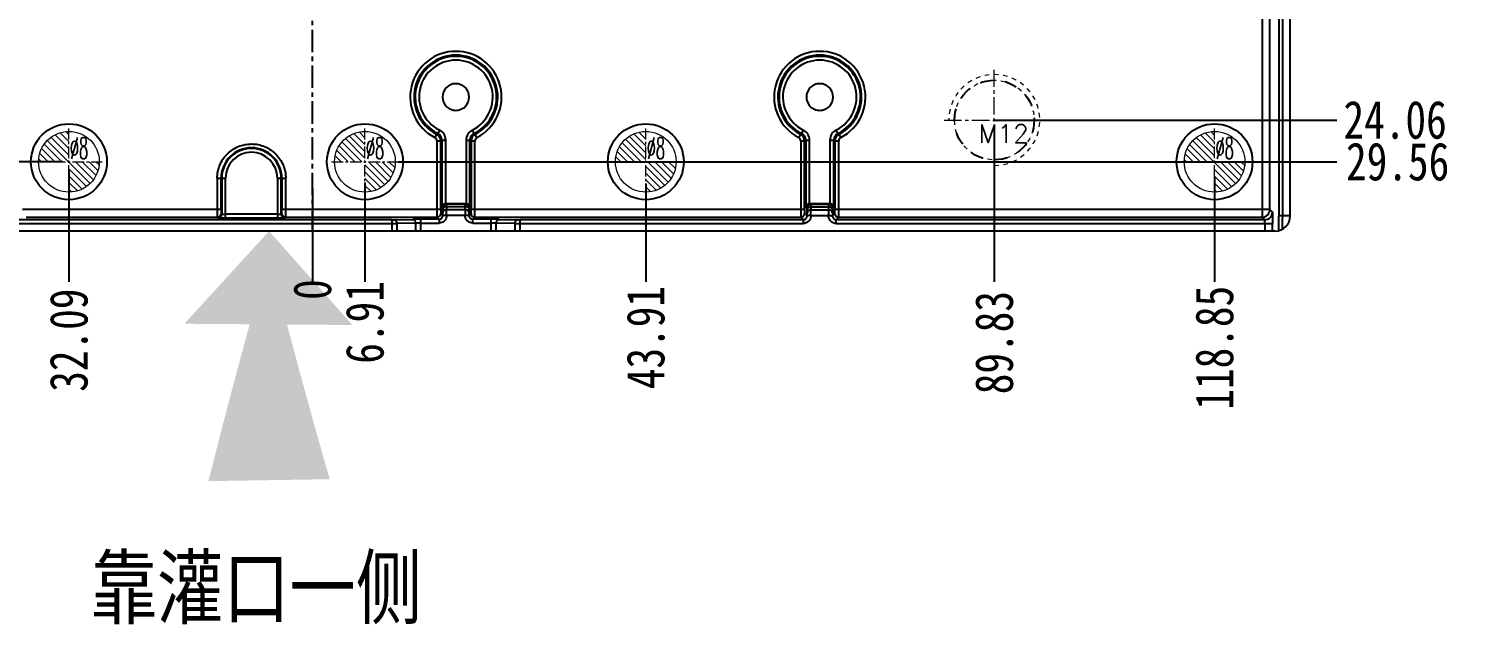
# Model space of a CAD drawing. Header units: millimetres. Extents: x 1803 to 4269, y -6912 to 1836.
# Drawn here: x 2787.4 to 2976.3, y -2731.8 to -2653.3 of the extents above; entities that cross this region are included whole.
import ezdxf
from ezdxf.enums import TextEntityAlignment as Align

# ---------------------------------------------------------------- set-up
doc = ezdxf.new("R2010")
doc.units = ezdxf.units.MM
doc.header["$LTSCALE"] = 16.335
doc.header["$PDMODE"] = 3
doc.header["$PDSIZE"] = 0.3125
doc.linetypes.add('CENTER', pattern=[0.6, 0.375, -0.075, 0.075, -0.075])
doc.linetypes.add('HIDDEN', pattern=[0.2, 0.1, -0.1])
doc.layers.get('0').update_dxf_attribs({"linetype": 'CONTINUOUS'})
doc.layers.get('Defpoints').update_dxf_attribs({"linetype": 'CONTINUOUS'})
doc.layers.add('CENTER', color=1, linetype='CENTER')
doc.layers.add('DEFAULT_2', color=8, linetype='HIDDEN')
doc.layers.add('epin', color=13, linetype='CONTINUOUS', lineweight=9)
doc.layers.add('screw', color=33, linetype='CONTINUOUS', lineweight=13)
doc.styles.get("Standard").update_dxf_attribs({"font": 'txt', "width": 0.8})
doc.styles.add('TXT', font='txt.shx', dxfattribs={"bigfont": 'gbcbig.shx'})
doc.styles.add('TXT05', font='txt.shx', dxfattribs={"width": 0.5, "bigfont": 'gbcbig.shx'})
doc.dimstyles.new('11', dxfattribs={"dimtxt": 8, "dimasz": 8, "dimexe": 0, "dimexo": 0, "dimgap": 0, "dimtad": 0, "dimdsep": 46, "dimtxsty": 'Standard', "dimcen": 0, "dimclrd": 4, "dimclre": 4, "dimclrt": 6, "dimazin": 0, "dimtp": 0.01, "dimtm": 0.01, "dimtfac": 1, "dimtofl": 0, "dimtmove": 0, "dimatfit": 3, "dimfxl": 0, "dimtolj": 1, "dimarcsym": 0})

# ---------------------------------------------------------------- blocks, each defined once
blk = doc.blocks.new('screw_m12_g')
at = {"layer": 'screw', "color": 1, "linetype": 'CENTER', "ltscale": 0.373186}
for p, q in [((0, -6.6), (0, 6.6)), ((-6.6, 0), (6.6, 0))]:
    blk.add_line(p, q, dxfattribs=at)
at = {"layer": 'screw', "color": 33, "linetype": 'HIDDEN', "ltscale": 0.373186}
blk.add_circle((0, 0), 5.25, dxfattribs=at)
at = {"layer": 'screw', "color": 92, "linetype": 'HIDDEN', "ltscale": 0.373186}
blk.add_arc((0, 0), 6, 270, 180, dxfattribs=at)
at = {"layer": 'screw', "color": 6, "style": 'TXT'}
blk.add_text('M12', height=2.4, dxfattribs=at).set_placement((-2.04, -3))
blk = doc.blocks.new('epin_ejp_8')
at = {"layer": 'epin'}
h = blk.add_hatch(dxfattribs=at)
h.set_pattern_fill('_ANSI31', color=123, scale=0.2, angle=90, style=0)
h.set_pattern_definition([(135, (-2636.1445, 786.8366), (-0.4490128, -0.4490128), [])])
h.paths.add_polyline_path([(0, 4, 0.414214), (-4, 0), (0, 0)])
h.paths.add_polyline_path([(4, 0), (0, 0), (0, -4, 0.414214)])
at = {"layer": 'epin', "color": 1, "linetype": 'CENTER', "ltscale": 0.248791}
for p, q in [((0, -4.4), (0, 4.4)), ((-4.4, 0), (4.4, 0))]:
    blk.add_line(p, q, dxfattribs=at)
at = {"layer": 'epin'}
blk.add_circle((0, 0), 4, dxfattribs=at)
at = {"layer": 'epin', "color": 6, "style": 'TXT05', "width": 0.5}
blk.add_text('%%c8', height=2.8, dxfattribs=at).set_placement((1.33, 1.8), align=Align.MIDDLE)
blk = doc.blocks.new('*D314')
at = {"color": 4, "lineweight": -2}
blk.add_line((2914.67, -2665.35), (2959.81, -2665.35), dxfattribs=at)
at = {"layer": 'Defpoints', "color": 0}
for p in [(2824.84, -2641.29), (2914.67, -2665.35), (2959.81, -2665.35)]:
    blk.add_point(p, dxfattribs=at)
at = {"color": 6, "insert": (2967.48, -2665.35), "char_height": 5, "attachment_point": 5}
blk.add_mtext('\\A1;24.06', dxfattribs=at)
blk = doc.blocks.new('*D315')
at = {"color": 4, "lineweight": -2}
blk.add_line((2836.15, -2670.85), (2959.81, -2670.85), dxfattribs=at)
at = {"layer": 'Defpoints', "color": 0}
for p in [(2824.84, -2641.29), (2836.15, -2670.85), (2959.81, -2670.85)]:
    blk.add_point(p, dxfattribs=at)
at = {"color": 6, "insert": (2967.81, -2670.85), "char_height": 5, "attachment_point": 5}
blk.add_mtext('\\A1;29.56', dxfattribs=at)
blk = doc.blocks.new('*D321')
at = {"color": 4, "lineweight": -2}
blk.add_line((2824.84, -2674.33), (2824.84, -2686.7), dxfattribs=at)
at = {"layer": 'Defpoints', "color": 0}
for p in [(2824.84, -2641.29), (2824.84, -2674.33), (2824.84, -2686.7)]:
    blk.add_point(p, dxfattribs=at)
at = {"color": 6, "insert": (2824.84, -2687.7), "char_height": 5, "attachment_point": 5, "rotation": 90}
blk.add_mtext('\\A1;0', dxfattribs=at)
blk = doc.blocks.new('*D322')
at = {"color": 4, "lineweight": -2}
blk.add_line((2831.75, -2673.59), (2831.75, -2686.7), dxfattribs=at)
at = {"layer": 'Defpoints', "color": 0}
for p in [(2824.84, -2641.29), (2831.75, -2673.59), (2831.75, -2686.7)]:
    blk.add_point(p, dxfattribs=at)
at = {"color": 6, "insert": (2831.75, -2692.03), "char_height": 5, "attachment_point": 5, "rotation": 90}
blk.add_mtext('\\A1;6.91', dxfattribs=at)
blk = doc.blocks.new('*D323')
at = {"color": 4, "lineweight": -2}
blk.add_line((2868.75, -2673.71), (2868.75, -2686.7), dxfattribs=at)
at = {"layer": 'Defpoints', "color": 0}
for p in [(2824.84, -2641.29), (2868.75, -2673.71), (2868.75, -2686.7)]:
    blk.add_point(p, dxfattribs=at)
at = {"color": 6, "insert": (2868.75, -2694.03), "char_height": 5, "attachment_point": 5, "rotation": 90}
blk.add_mtext('\\A1;43.91', dxfattribs=at)
blk = doc.blocks.new('*D324')
at = {"color": 4, "lineweight": -2}
blk.add_line((2914.67, -2666.7), (2914.67, -2686.7), dxfattribs=at)
at = {"layer": 'Defpoints', "color": 0}
for p in [(2824.84, -2641.29), (2914.67, -2666.7), (2914.67, -2686.7)]:
    blk.add_point(p, dxfattribs=at)
at = {"color": 6, "insert": (2914.67, -2694.7), "char_height": 5, "attachment_point": 5, "rotation": 90}
blk.add_mtext('\\A1;89.83', dxfattribs=at)
blk = doc.blocks.new('*D325')
at = {"color": 4, "lineweight": -2}
blk.add_line((2943.69, -2672.83), (2943.69, -2686.7), dxfattribs=at)
at = {"layer": 'Defpoints', "color": 0}
for p in [(2824.84, -2641.29), (2943.69, -2672.83), (2943.69, -2686.7)]:
    blk.add_point(p, dxfattribs=at)
at = {"color": 6, "insert": (2943.69, -2695.37), "char_height": 5, "attachment_point": 5, "rotation": 90}
blk.add_mtext('\\A1;118.85', dxfattribs=at)
blk = doc.blocks.new('*D326')
at = {"color": 4, "lineweight": -2}
blk.add_line((2792.75, -2672.07), (2792.75, -2686.7), dxfattribs=at)
at = {"layer": 'Defpoints', "color": 0}
for p in [(2824.84, -2641.29), (2792.75, -2672.07), (2792.75, -2686.7)]:
    blk.add_point(p, dxfattribs=at)
at = {"color": 6, "insert": (2792.75, -2694.37), "char_height": 5, "attachment_point": 5, "rotation": 90}
blk.add_mtext('\\A1;32.09', dxfattribs=at)
blk = doc.blocks.new('*D327')
at = {"color": 4, "lineweight": -2}
blk.add_line((2729.67, -2665.35), (2729.67, -2686.7), dxfattribs=at)
at = {"layer": 'Defpoints', "color": 0}
for p in [(2824.84, -2641.29), (2729.67, -2665.35), (2729.67, -2686.7)]:
    blk.add_point(p, dxfattribs=at)
at = {"color": 6, "insert": (2729.67, -2694.03), "char_height": 5, "attachment_point": 5, "rotation": 90}
blk.add_mtext('\\A1;95.17', dxfattribs=at)
blk = doc.blocks.new('*D328')
at = {"color": 4, "lineweight": -2}
blk.add_line((2706.17, -2671.37), (2706.17, -2686.7), dxfattribs=at)
at = {"layer": 'Defpoints', "color": 0}
for p in [(2824.84, -2641.29), (2706.17, -2671.37), (2706.17, -2686.7)]:
    blk.add_point(p, dxfattribs=at)
at = {"color": 6, "insert": (2706.17, -2695.37), "char_height": 5, "attachment_point": 5, "rotation": 90}
blk.add_mtext('\\A1;118.67', dxfattribs=at)
blk = doc.blocks.new('*D330')
at = {"color": 4, "lineweight": -2}
blk.add_line((2729.67, -2665.35), (2689.9, -2665.35), dxfattribs=at)
at = {"layer": 'Defpoints', "color": 0}
for p in [(2824.84, -2641.29), (2689.9, -2665.35), (2729.67, -2665.35)]:
    blk.add_point(p, dxfattribs=at)
at = {"color": 6, "insert": (2682.24, -2665.35), "char_height": 5, "attachment_point": 5}
blk.add_mtext('\\A1;24.06', dxfattribs=at)
blk = doc.blocks.new('*D331')
at = {"color": 4, "lineweight": -2}
blk.add_line((2791.95, -2670.85), (2689.9, -2670.85), dxfattribs=at)
at = {"layer": 'Defpoints', "color": 0}
for p in [(2824.84, -2641.29), (2689.9, -2670.85), (2791.95, -2670.85)]:
    blk.add_point(p, dxfattribs=at)
at = {"color": 6, "insert": (2681.9, -2670.85), "char_height": 5, "attachment_point": 5}
blk.add_mtext('\\A1;29.56', dxfattribs=at)

msp = doc.modelspace()

# ---------------------------------------------------------------- linework, layer by layer
at = {"color": 7, "linetype": 'Continuous'}
for p, q in [((2953.664, -2678.003), (2953.664, -2604.59)), ((2952.161, -2605.097), (2952.161, -2678.003)), ((2952.664, -2678.003), (2952.664, -2605.097)), ((2949.981, -2607.278), (2949.981, -2678.165)), ((2950.986, -2677.16), (2950.986, -2608.283)), ((2841.561, -2666.664), (2841.336, -2667.113)), ((2846.133, -2667.113), (2845.909, -2666.664)), ((2889.5, -2666.664), (2889.275, -2667.113)), ((2894.072, -2667.113), (2893.847, -2666.664)), ((2841.192, -2667.217), (2840.96, -2667.663)), ((2841.231, -2668.109), (2841.231, -2677.16)), ((2841.231, -2668.109), (2841.733, -2668.109)), ((2841.892, -2668.012), (2841.733, -2668.109)), ((2841.733, -2677.16), (2841.733, -2668.109)), ((2841.892, -2668.012), (2841.892, -2676.833)), ((2841.892, -2668.012), (2842.394, -2668.012)), ((2842.394, -2676.339), (2842.394, -2668.012)), ((2845.076, -2668.012), (2845.076, -2676.339)), ((2845.076, -2668.012), (2845.578, -2668.012)), ((2845.578, -2676.833), (2845.578, -2668.012)), ((2845.736, -2668.109), (2845.578, -2668.012)), ((2845.736, -2668.109), (2845.736, -2677.16)), ((2845.736, -2668.109), (2846.239, -2668.109)), ((2846.239, -2677.16), (2846.239, -2668.109)), ((2846.51, -2667.663), (2846.278, -2667.217)), ((2889.13, -2667.217), (2888.899, -2667.663)), ((2889.17, -2668.109), (2889.17, -2677.16)), ((2889.17, -2668.109), (2889.672, -2668.109)), ((2889.83, -2668.012), (2889.672, -2668.109)), ((2889.672, -2677.16), (2889.672, -2668.109)), ((2889.83, -2668.012), (2889.83, -2676.833)), ((2889.83, -2668.012), (2890.333, -2668.012)), ((2890.333, -2676.339), (2890.333, -2668.012)), ((2893.014, -2668.012), (2893.014, -2676.339)), ((2893.014, -2668.012), (2893.517, -2668.012)), ((2893.517, -2676.833), (2893.517, -2668.012)), ((2893.675, -2668.109), (2893.517, -2668.012)), ((2893.675, -2668.109), (2893.675, -2677.16)), ((2893.675, -2668.109), (2894.177, -2668.109)), ((2894.177, -2677.16), (2894.177, -2668.109)), ((2894.448, -2667.663), (2894.217, -2667.217)), ((2812.287, -2673.022), (2812.287, -2677.16)), ((2812.287, -2673.022), (2813.38, -2673.022)), ((2812.789, -2677.16), (2812.789, -2673.022)), ((2812.877, -2673.022), (2812.877, -2677.742)), ((2813.38, -2678.262), (2813.38, -2673.022)), ((2820.222, -2673.022), (2820.222, -2678.262)), ((2820.222, -2673.022), (2821.315, -2673.022)), ((2820.724, -2677.742), (2820.724, -2673.022)), ((2820.812, -2673.022), (2820.812, -2677.16)), ((2821.315, -2677.16), (2821.315, -2673.005)), ((2842.394, -2676.339), (2845.076, -2676.339)), ((2842.403, -2676.339), (2842.501, -2676.437)), ((2844.969, -2676.437), (2842.501, -2676.437)), ((2844.969, -2676.437), (2845.067, -2676.339)), ((2890.333, -2676.339), (2893.014, -2676.339)), ((2890.341, -2676.339), (2890.492, -2676.489)), ((2892.855, -2676.489), (2890.492, -2676.489)), ((2892.855, -2676.489), (2893.005, -2676.339)), ((2812.789, -2677.16), (2786.642, -2677.16)), ((2787.136, -2678.165), (2812.296, -2678.165)), ((2812.296, -2678.165), (2812.375, -2678.244)), ((2812.798, -2677.663), (2812.877, -2677.742)), ((2820.222, -2677.759), (2813.38, -2677.759)), ((2813.38, -2678.262), (2820.222, -2678.262)), ((2820.724, -2677.742), (2820.804, -2677.663)), ((2841.733, -2677.16), (2820.812, -2677.16)), ((2821.227, -2678.244), (2821.306, -2678.165)), ((2821.306, -2678.165), (2841.24, -2678.165)), ((2841.512, -2678.437), (2841.24, -2678.165)), ((2841.742, -2677.663), (2842.015, -2677.935)), ((2841.998, -2676.939), (2841.892, -2676.833)), ((2842.012, -2677.525), (2842.004, -2677.089)), ((2842.507, -2676.737), (2842.514, -2677.173)), ((2842.507, -2676.737), (2844.963, -2676.737)), ((2844.955, -2677.173), (2842.514, -2677.173)), ((2842.528, -2677.878), (2844.941, -2677.878)), ((2844.955, -2677.173), (2844.963, -2676.737)), ((2845.455, -2677.935), (2845.728, -2677.663)), ((2845.465, -2677.089), (2845.458, -2677.525)), ((2845.578, -2676.833), (2845.471, -2676.939)), ((2889.672, -2677.16), (2845.736, -2677.16)), ((2846.23, -2678.165), (2845.958, -2678.437)), ((2846.23, -2678.165), (2889.178, -2678.165)), ((2889.503, -2678.49), (2889.178, -2678.165)), ((2889.681, -2677.663), (2890.006, -2677.988)), ((2889.989, -2676.992), (2889.83, -2676.833)), ((2890.003, -2677.578), (2889.996, -2677.142)), ((2890.498, -2676.79), (2890.505, -2677.226)), ((2890.498, -2676.79), (2892.849, -2676.79)), ((2892.841, -2677.226), (2890.505, -2677.226)), ((2890.519, -2677.93), (2892.827, -2677.93)), ((2892.841, -2677.226), (2892.849, -2676.79)), ((2893.341, -2677.988), (2893.666, -2677.663)), ((2893.351, -2677.142), (2893.344, -2677.578)), ((2893.517, -2676.833), (2893.357, -2676.992)), ((2950.986, -2677.16), (2893.675, -2677.16)), ((2894.169, -2678.165), (2893.844, -2678.49)), ((2894.169, -2678.165), (2949.981, -2678.165)), ((2950.306, -2678.49), (2949.981, -2678.165)), ((2950.986, -2677.16), (2951.311, -2677.485)), ((2953.664, -2678.003), (2952.161, -2678.003)), ((2951.664, -2679.992), (2698.018, -2679.992)), ((2698.345, -2678.992), (2835.279, -2678.992)), ((2835.279, -2678.49), (2770.985, -2678.49)), ((2835.279, -2678.49), (2835.279, -2679.992)), ((2835.634, -2678.487), (2838.06, -2678.445)), ((2838.415, -2678.947), (2835.989, -2678.99)), ((2835.989, -2679.992), (2835.989, -2678.99)), ((2838.415, -2678.947), (2838.415, -2679.992)), ((2839.126, -2679.992), (2839.126, -2678.437)), ((2841.512, -2678.437), (2839.126, -2678.437)), ((2839.126, -2678.94), (2841.512, -2678.94)), ((2841.512, -2678.437), (2841.512, -2678.94)), ((2845.958, -2678.94), (2845.958, -2678.437)), ((2848.344, -2678.437), (2845.958, -2678.437)), ((2845.958, -2678.94), (2848.344, -2678.94)), ((2848.344, -2678.437), (2848.344, -2679.992)), ((2849.054, -2679.992), (2849.054, -2678.947)), ((2851.48, -2678.99), (2849.054, -2678.947)), ((2849.41, -2678.445), (2851.836, -2678.487)), ((2851.48, -2678.99), (2851.48, -2679.992)), ((2852.191, -2679.992), (2852.191, -2678.49)), ((2889.503, -2678.49), (2852.191, -2678.49)), ((2852.191, -2678.992), (2889.503, -2678.992)), ((2889.503, -2678.49), (2889.503, -2678.992)), ((2893.844, -2678.992), (2893.844, -2678.49)), ((2950.306, -2678.49), (2893.844, -2678.49)), ((2893.844, -2678.992), (2951.336, -2678.992)), ((2950.332, -2678.992), (2950.332, -2679.992)), ((2951.336, -2679.992), (2951.336, -2678.992))]:
    msp.add_line(p, q, dxfattribs=at)
at = {"color": 1}
msp.add_lwpolyline([(2819.12, -2679.992, 0, 22.136, 0), (2819.029, -2692.29, 4.919, 15.987, 0.0056339), (2819.12, -2712.826, 15.987, 15.987, 0.0036869)], format="xyseb", dxfattribs=at)
at = {"color": 7, "linetype": 'Continuous'}
for centre in [(2792.752, -2670.853), (2831.752, -2670.853), (2868.752, -2670.853), (2943.692, -2670.853)]:
    msp.add_circle(centre, 5, dxfattribs=at)
for centre, radius, start, end in [((2843.735, -2662.319), 6.021, 297.43968, 242.56032), ((2843.735, -2662.319), 5.519, 297.43968, 242.56032), ((2843.735, -2662.319), 5.361, 296.57798, 243.42202), ((2843.735, -2662.319), 4.858, 296.57832, 243.42166), ((2891.673, -2662.319), 6.021, 297.43968, 242.56032), ((2891.673, -2662.319), 5.519, 297.43968, 242.56032), ((2891.673, -2662.319), 5.361, 296.57798, 243.42202), ((2891.673, -2662.319), 4.858, 296.57832, 243.42166), ((2840.887, -2668.012), 1.507, 359.99101, 63.43171), ((2846.583, -2668.012), 1.507, 116.56832, 180.009), ((2888.826, -2668.012), 1.507, 359.99101, 63.43171), ((2894.521, -2668.012), 1.507, 116.56832, 180.009), ((2820.463, -2638.113), 35.731, 305.45978, 305.74548), ((2840.729, -2668.109), 1.005, 0.00179, 62.57372), ((2846.741, -2668.109), 1.005, 117.43573, 179.99983), ((2866.969, -2638.204), 35.635, 234.21861, 234.5049), ((2868.409, -2638.122), 35.719, 305.4572, 305.74297), ((2888.667, -2668.109), 1.005, 0.00213, 62.57388), ((2894.679, -2668.109), 1.005, 117.43556, 179.99946), ((2914.913, -2638.198), 35.643, 234.21694, 234.50318), ((2816.801, -2673.022), 4.011, 0, 180), ((2816.801, -2673.022), 3.923, 0, 180), ((2816.801, -2673.022), 3.421, 0, 180), ((2842.501, -2676.939), 0.503, 90.02106, 179.97893), ((2844.969, -2676.939), 0.503, 0.02107, 89.97894), ((2890.492, -2676.992), 0.503, 90.02106, 179.97893), ((2892.855, -2676.992), 0.503, 0.02107, 89.97894), ((2812.295, -2677.662), 0.503, 270.02106, 359.97893), ((2812.375, -2677.742), 0.503, 270.02104, 359.97893), ((2813.373, -2624.903), 53.359, 269.59891, 270.00756), ((2820.229, -2624.895), 53.366, 269.99245, 270.40079), ((2821.227, -2677.742), 0.503, 180.02107, 269.97896), ((2821.306, -2677.662), 0.503, 180.02107, 269.97894), ((2841.239, -2677.662), 0.503, 270.02106, 359.97893), ((2763.059, -2677.809), 79.458, 359.9506, 0.45855), ((2938.818, -2677.861), 93.865, 179.58043, 180.01042), ((2846.23, -2677.662), 0.503, 180.02107, 269.97894), ((2889.178, -2677.662), 0.503, 270.02106, 359.97893), ((2811.05, -2677.862), 79.458, 359.9506, 0.45855), ((2986.704, -2677.913), 93.865, 179.58043, 180.01042), ((2894.169, -2677.662), 0.503, 180.02107, 269.97894), ((2949.98, -2677.16), 1.005, 270.02106, 359.97894), ((2950.305, -2677.485), 1.005, 270.02106, 359.97895), ((2951.664, -2677.992), 2, 270, 0), ((2834.939, -2678.081), 117.223, 359.35971, 0.03781), ((2769.423, -2678.028), 183.241, 359.46799, 0.00767), ((2835.349, -2600.246), 78.746, 269.94859, 270.46566), ((2852.173, -2585.583), 93.409, 269.57492, 270.01082), ((2896.955, -2678.799), 55.203, 358.82213, 359.38577)]:
    msp.add_arc(centre, radius, start, end, dxfattribs=at)
for points, knots in [([(2843.735, -2660.56), (2843.506, -2660.567), (2843.046, -2660.654), (2842.269, -2661.162), (2841.782, -2662.319), (2842.269, -2663.476), (2843.046, -2663.984), (2843.506, -2664.07), (2843.735, -2664.078)], [0, 0, 0, 0, 0.1261733, 0.2522123, 0.5, 0.7477877, 0.8738267, 1, 1, 1, 1]), ([(2843.735, -2664.078), (2843.963, -2664.07), (2844.424, -2663.984), (2845.2, -2663.476), (2845.688, -2662.319), (2845.2, -2661.162), (2844.424, -2660.654), (2843.963, -2660.567), (2843.735, -2660.56)], [0, 0, 0, 0, 0.1261733, 0.2522123, 0.5, 0.7477877, 0.8738267, 1, 1, 1, 1]), ([(2891.673, -2660.56), (2891.445, -2660.567), (2890.984, -2660.654), (2890.208, -2661.162), (2889.72, -2662.319), (2890.208, -2663.476), (2890.984, -2663.984), (2891.445, -2664.07), (2891.673, -2664.078)], [0, 0, 0, 0, 0.1261733, 0.2522123, 0.5, 0.7477877, 0.8738267, 1, 1, 1, 1]), ([(2891.673, -2664.078), (2891.902, -2664.07), (2892.363, -2663.984), (2893.139, -2663.476), (2893.626, -2662.319), (2893.139, -2661.162), (2892.363, -2660.654), (2891.902, -2660.567), (2891.673, -2660.56)], [0, 0, 0, 0, 0.1261733, 0.2522123, 0.5, 0.7477877, 0.8738267, 1, 1, 1, 1]), ([(2812.287, -2673.022), (2812.287, -2672.436), (2812.521, -2671.25), (2813.523, -2669.751), (2815.023, -2668.746), (2816.792, -2668.391), (2818.563, -2668.739), (2820.066, -2669.739), (2821.072, -2671.234), (2821.315, -2672.418), (2821.315, -2673.005)], [0, 0, 0, 0, 0.1250276, 0.2500113, 0.3750099, 0.5000021, 0.6249938, 0.7499966, 0.8749692, 1, 1, 1, 1]), ([(2841.231, -2668.109), (2841.231, -2668.019), (2841.177, -2667.836), (2841.04, -2667.704), (2840.96, -2667.663)], [0, 0, 0, 0, 0.500009, 1, 1, 1, 1]), ([(2841.892, -2668.012), (2841.892, -2667.829), (2841.781, -2667.459), (2841.5, -2667.195), (2841.336, -2667.113)], [0, 0, 0, 0, 0.4999998, 1, 1, 1, 1]), ([(2846.133, -2667.113), (2845.97, -2667.195), (2845.689, -2667.459), (2845.578, -2667.829), (2845.578, -2668.012)], [0, 0, 0, 0, 0.5000003, 1, 1, 1, 1]), ([(2846.51, -2667.663), (2846.43, -2667.704), (2846.292, -2667.836), (2846.239, -2668.019), (2846.239, -2668.109)], [0, 0, 0, 0, 0.499991, 1, 1, 1, 1]), ([(2889.17, -2668.109), (2889.17, -2668.019), (2889.116, -2667.836), (2888.979, -2667.704), (2888.899, -2667.663)], [0, 0, 0, 0, 0.500009, 1, 1, 1, 1]), ([(2889.83, -2668.012), (2889.83, -2667.829), (2889.72, -2667.459), (2889.438, -2667.195), (2889.275, -2667.113)], [0, 0, 0, 0, 0.4999998, 1, 1, 1, 1]), ([(2894.072, -2667.113), (2893.908, -2667.195), (2893.627, -2667.459), (2893.517, -2667.829), (2893.517, -2668.012)], [0, 0, 0, 0, 0.5000003, 1, 1, 1, 1]), ([(2894.448, -2667.663), (2894.368, -2667.704), (2894.231, -2667.836), (2894.177, -2668.019), (2894.177, -2668.109)], [0, 0, 0, 0, 0.499991, 1, 1, 1, 1]), ([(2841.892, -2676.833), (2841.894, -2676.719), (2841.991, -2676.462), (2842.254, -2676.339), (2842.394, -2676.339)], [0, 0, 0, 0, 0.4472931, 1, 1, 1, 1]), ([(2842.501, -2676.437), (2842.504, -2676.443), (2842.5, -2676.472), (2842.506, -2676.529), (2842.505, -2676.623), (2842.507, -2676.696), (2842.507, -2676.737)], [0, 0, 0, 0, 0.0743368, 0.2713041, 0.5839711, 1, 1, 1, 1]), ([(2844.963, -2676.737), (2844.963, -2676.696), (2844.965, -2676.623), (2844.964, -2676.529), (2844.969, -2676.472), (2844.966, -2676.443), (2844.969, -2676.437)], [0, 0, 0, 0, 0.4160289, 0.7286959, 0.9256632, 1, 1, 1, 1]), ([(2845.076, -2676.339), (2845.215, -2676.339), (2845.479, -2676.462), (2845.576, -2676.719), (2845.578, -2676.833)], [0, 0, 0, 0, 0.5527526, 1, 1, 1, 1]), ([(2889.83, -2676.833), (2889.832, -2676.719), (2889.93, -2676.462), (2890.193, -2676.339), (2890.333, -2676.339)], [0, 0, 0, 0, 0.4472931, 1, 1, 1, 1]), ([(2890.492, -2676.489), (2890.495, -2676.496), (2890.491, -2676.525), (2890.497, -2676.582), (2890.496, -2676.675), (2890.498, -2676.748), (2890.498, -2676.79)], [0, 0, 0, 0, 0.0743368, 0.2713041, 0.5839711, 1, 1, 1, 1]), ([(2892.849, -2676.79), (2892.849, -2676.748), (2892.851, -2676.675), (2892.849, -2676.582), (2892.855, -2676.525), (2892.851, -2676.496), (2892.855, -2676.489)], [0, 0, 0, 0, 0.4160289, 0.7286959, 0.9256632, 1, 1, 1, 1]), ([(2893.014, -2676.339), (2893.154, -2676.339), (2893.417, -2676.462), (2893.515, -2676.719), (2893.517, -2676.833)], [0, 0, 0, 0, 0.5527526, 1, 1, 1, 1]), ([(2812.287, -2677.16), (2812.287, -2677.287), (2812.288, -2677.522), (2812.288, -2677.798), (2812.291, -2677.979), (2812.29, -2678.072), (2812.296, -2678.129), (2812.292, -2678.158), (2812.296, -2678.165)], [0, 0, 0, 0, 0.3786714, 0.7009517, 0.8253335, 0.9188573, 0.9777322, 1, 1, 1, 1]), ([(2812.375, -2678.244), (2812.378, -2678.248), (2812.397, -2678.246), (2812.428, -2678.251), (2812.484, -2678.252), (2812.591, -2678.256), (2812.766, -2678.258), (2812.916, -2678.26), (2812.999, -2678.26)], [0, 0, 0, 0, 0.0215405, 0.076338, 0.1635292, 0.2814189, 0.5980112, 1, 1, 1, 1]), ([(2812.789, -2677.16), (2812.789, -2677.223), (2812.79, -2677.338), (2812.791, -2677.475), (2812.794, -2677.565), (2812.793, -2677.614), (2812.798, -2677.643), (2812.795, -2677.66), (2812.798, -2677.663)], [0, 0, 0, 0, 0.3732998, 0.6905518, 0.8158875, 0.9124876, 0.9754584, 1, 1, 1, 1]), ([(2812.877, -2677.742), (2812.881, -2677.748), (2812.914, -2677.743), (2812.935, -2677.749), (2812.953, -2677.75)], [0, 0, 0, 0, 0.2822485, 1, 1, 1, 1]), ([(2812.953, -2677.75), (2812.98, -2677.752), (2813.122, -2677.758), (2813.264, -2677.759), (2813.38, -2677.759)], [0, 0, 0, 0, 0.1894564, 1, 1, 1, 1]), ([(2820.222, -2677.759), (2820.264, -2677.759), (2820.407, -2677.758), (2820.549, -2677.756), (2820.649, -2677.75)], [0, 0, 0, 0, 0.2969899, 1, 1, 1, 1]), ([(2820.602, -2678.26), (2820.66, -2678.26), (2820.841, -2678.258), (2821.022, -2678.256), (2821.145, -2678.251)], [0, 0, 0, 0, 0.317527, 1, 1, 1, 1]), ([(2820.649, -2677.75), (2820.667, -2677.749), (2820.688, -2677.743), (2820.721, -2677.748), (2820.724, -2677.742)], [0, 0, 0, 0, 0.7177533, 1, 1, 1, 1]), ([(2820.804, -2677.663), (2820.807, -2677.66), (2820.804, -2677.643), (2820.808, -2677.614), (2820.808, -2677.565), (2820.811, -2677.475), (2820.812, -2677.338), (2820.812, -2677.223), (2820.812, -2677.16)], [0, 0, 0, 0, 0.0245416, 0.0875124, 0.1841125, 0.3094482, 0.6267002, 1, 1, 1, 1]), ([(2821.145, -2678.251), (2821.165, -2678.25), (2821.19, -2678.245), (2821.221, -2678.25), (2821.227, -2678.244)], [0, 0, 0, 0, 0.7241601, 1, 1, 1, 1]), ([(2821.306, -2678.165), (2821.309, -2678.158), (2821.305, -2678.129), (2821.311, -2678.072), (2821.31, -2677.979), (2821.313, -2677.798), (2821.314, -2677.522), (2821.315, -2677.287), (2821.315, -2677.16)], [0, 0, 0, 0, 0.0222678, 0.0811427, 0.1746665, 0.2990483, 0.6213286, 1, 1, 1, 1]), ([(2841.231, -2677.16), (2841.231, -2677.287), (2841.232, -2677.522), (2841.232, -2677.798), (2841.235, -2677.979), (2841.234, -2678.072), (2841.24, -2678.129), (2841.236, -2678.158), (2841.24, -2678.165)], [0, 0, 0, 0, 0.3786714, 0.7009517, 0.8253335, 0.9188573, 0.9777322, 1, 1, 1, 1]), ([(2842.528, -2677.878), (2842.536, -2678.013), (2842.479, -2678.288), (2842.264, -2678.643), (2841.921, -2678.884), (2841.648, -2678.94), (2841.512, -2678.94)], [0, 0, 0, 0, 0.2501772, 0.5004096, 0.750111, 1, 1, 1, 1]), ([(2841.512, -2678.437), (2841.639, -2678.437), (2841.897, -2678.32), (2842.014, -2678.062), (2842.014, -2677.935)], [0, 0, 0, 0, 0.499995, 1, 1, 1, 1]), ([(2841.733, -2677.16), (2841.733, -2677.223), (2841.734, -2677.338), (2841.735, -2677.475), (2841.738, -2677.565), (2841.737, -2677.614), (2841.742, -2677.643), (2841.739, -2677.66), (2841.742, -2677.663)], [0, 0, 0, 0, 0.3732998, 0.6905518, 0.8158875, 0.9124876, 0.9754584, 1, 1, 1, 1]), ([(2842.004, -2677.089), (2842.004, -2677.053), (2842.006, -2677.005), (2841.999, -2676.958), (2842.001, -2676.942), (2841.998, -2676.939)], [0, 0, 0, 0, 0.7252082, 0.9235068, 1, 1, 1, 1]), ([(2842.004, -2677.089), (2842.006, -2676.993), (2842.116, -2676.841), (2842.32, -2676.758), (2842.445, -2676.738), (2842.507, -2676.737)], [0, 0, 0, 0, 0.4366771, 0.7169456, 1, 1, 1, 1]), ([(2842.514, -2677.173), (2842.452, -2677.174), (2842.328, -2677.194), (2842.124, -2677.277), (2842.014, -2677.429), (2842.012, -2677.525)], [0, 0, 0, 0, 0.2825621, 0.562687, 1, 1, 1, 1]), ([(2842.014, -2677.934), (2842.014, -2677.897), (2842.014, -2677.761), (2842.014, -2677.625), (2842.012, -2677.525)], [0, 0, 0, 0, 0.2722656, 1, 1, 1, 1]), ([(2842.014, -2677.935), (2842.017, -2677.921), (2842.089, -2677.922), (2842.175, -2677.906), (2842.338, -2677.897), (2842.454, -2677.885), (2842.517, -2677.878)], [0, 0, 0, 0, 0.0842891, 0.3005614, 0.6225539, 1, 1, 1, 1]), ([(2845.958, -2678.94), (2845.822, -2678.94), (2845.548, -2678.884), (2845.205, -2678.643), (2844.991, -2678.288), (2844.934, -2678.013), (2844.941, -2677.878)], [0, 0, 0, 0, 0.249889, 0.4995904, 0.7498228, 1, 1, 1, 1]), ([(2844.953, -2677.878), (2845.016, -2677.885), (2845.131, -2677.897), (2845.294, -2677.906), (2845.381, -2677.922), (2845.453, -2677.92), (2845.455, -2677.935)], [0, 0, 0, 0, 0.3771543, 0.6989219, 0.9154081, 1, 1, 1, 1]), ([(2845.458, -2677.525), (2845.456, -2677.429), (2845.346, -2677.277), (2845.142, -2677.194), (2845.018, -2677.174), (2844.955, -2677.173)], [0, 0, 0, 0, 0.437313, 0.7174379, 1, 1, 1, 1]), ([(2844.963, -2676.737), (2845.025, -2676.738), (2845.15, -2676.758), (2845.354, -2676.841), (2845.464, -2676.993), (2845.465, -2677.089)], [0, 0, 0, 0, 0.2830544, 0.5633229, 1, 1, 1, 1]), ([(2845.458, -2677.525), (2845.457, -2677.555), (2845.456, -2677.691), (2845.455, -2677.827), (2845.455, -2677.934)], [0, 0, 0, 0, 0.2150835, 1, 1, 1, 1]), ([(2845.455, -2677.935), (2845.455, -2678.062), (2845.573, -2678.32), (2845.83, -2678.437), (2845.958, -2678.437)], [0, 0, 0, 0, 0.500005, 1, 1, 1, 1]), ([(2845.471, -2676.939), (2845.469, -2676.942), (2845.471, -2676.958), (2845.464, -2677.005), (2845.466, -2677.053), (2845.465, -2677.089)], [0, 0, 0, 0, 0.0764932, 0.2747918, 1, 1, 1, 1]), ([(2845.728, -2677.663), (2845.731, -2677.66), (2845.728, -2677.643), (2845.732, -2677.614), (2845.732, -2677.565), (2845.735, -2677.475), (2845.736, -2677.338), (2845.736, -2677.223), (2845.736, -2677.16)], [0, 0, 0, 0, 0.0245416, 0.0875124, 0.1841125, 0.3094482, 0.6267002, 1, 1, 1, 1]), ([(2846.23, -2678.165), (2846.233, -2678.158), (2846.229, -2678.129), (2846.235, -2678.072), (2846.234, -2677.979), (2846.237, -2677.798), (2846.238, -2677.522), (2846.239, -2677.287), (2846.239, -2677.16)], [0, 0, 0, 0, 0.0222678, 0.0811427, 0.1746665, 0.2990483, 0.6213286, 1, 1, 1, 1]), ([(2889.17, -2677.16), (2889.17, -2677.287), (2889.17, -2677.522), (2889.171, -2677.798), (2889.174, -2677.979), (2889.173, -2678.072), (2889.179, -2678.129), (2889.175, -2678.158), (2889.178, -2678.165)], [0, 0, 0, 0, 0.3786714, 0.7009517, 0.8253335, 0.9188573, 0.9777322, 1, 1, 1, 1]), ([(2890.519, -2677.93), (2890.527, -2678.066), (2890.47, -2678.341), (2890.256, -2678.696), (2889.912, -2678.936), (2889.639, -2678.992), (2889.503, -2678.992)], [0, 0, 0, 0, 0.2501772, 0.5004096, 0.750111, 1, 1, 1, 1]), ([(2889.503, -2678.49), (2889.63, -2678.49), (2889.888, -2678.373), (2890.006, -2678.115), (2890.006, -2677.988)], [0, 0, 0, 0, 0.499995, 1, 1, 1, 1]), ([(2889.672, -2677.16), (2889.672, -2677.223), (2889.673, -2677.338), (2889.673, -2677.475), (2889.676, -2677.565), (2889.676, -2677.614), (2889.681, -2677.643), (2889.678, -2677.66), (2889.681, -2677.663)], [0, 0, 0, 0, 0.3732998, 0.6905518, 0.8158875, 0.9124876, 0.9754584, 1, 1, 1, 1]), ([(2889.996, -2677.142), (2889.995, -2677.106), (2889.997, -2677.058), (2889.99, -2677.011), (2889.992, -2676.995), (2889.989, -2676.992)], [0, 0, 0, 0, 0.7252082, 0.9235068, 1, 1, 1, 1]), ([(2889.996, -2677.142), (2889.997, -2677.046), (2890.107, -2676.894), (2890.311, -2676.811), (2890.436, -2676.79), (2890.498, -2676.79)], [0, 0, 0, 0, 0.4366771, 0.7169456, 1, 1, 1, 1]), ([(2890.505, -2677.226), (2890.443, -2677.226), (2890.319, -2677.247), (2890.115, -2677.329), (2890.005, -2677.482), (2890.003, -2677.578)], [0, 0, 0, 0, 0.2825621, 0.562687, 1, 1, 1, 1]), ([(2890.006, -2677.986), (2890.006, -2677.949), (2890.006, -2677.813), (2890.005, -2677.677), (2890.003, -2677.578)], [0, 0, 0, 0, 0.2722656, 1, 1, 1, 1]), ([(2890.506, -2677.93), (2890.443, -2677.937), (2890.329, -2677.949), (2890.166, -2677.959), (2890.08, -2677.975), (2890.008, -2677.973), (2890.006, -2677.987)], [0, 0, 0, 0, 0.3765137, 0.6980154, 0.9149358, 1, 1, 1, 1]), ([(2893.844, -2678.992), (2893.708, -2678.992), (2893.434, -2678.936), (2893.091, -2678.696), (2892.877, -2678.341), (2892.819, -2678.066), (2892.827, -2677.93)], [0, 0, 0, 0, 0.249889, 0.4995904, 0.7498228, 1, 1, 1, 1]), ([(2892.839, -2677.93), (2892.902, -2677.937), (2893.017, -2677.949), (2893.18, -2677.959), (2893.266, -2677.975), (2893.339, -2677.973), (2893.341, -2677.987)], [0, 0, 0, 0, 0.3771543, 0.6989219, 0.9154081, 1, 1, 1, 1]), ([(2893.344, -2677.578), (2893.342, -2677.482), (2893.232, -2677.329), (2893.028, -2677.247), (2892.903, -2677.226), (2892.841, -2677.226)], [0, 0, 0, 0, 0.437313, 0.7174379, 1, 1, 1, 1]), ([(2892.849, -2676.79), (2892.911, -2676.79), (2893.036, -2676.811), (2893.24, -2676.894), (2893.349, -2677.046), (2893.351, -2677.142)], [0, 0, 0, 0, 0.2830544, 0.5633229, 1, 1, 1, 1]), ([(2893.344, -2677.578), (2893.343, -2677.607), (2893.341, -2677.743), (2893.341, -2677.88), (2893.341, -2677.986)], [0, 0, 0, 0, 0.2150835, 1, 1, 1, 1]), ([(2893.341, -2677.988), (2893.341, -2678.115), (2893.459, -2678.373), (2893.716, -2678.49), (2893.844, -2678.49)], [0, 0, 0, 0, 0.500005, 1, 1, 1, 1]), ([(2893.357, -2676.992), (2893.354, -2676.995), (2893.357, -2677.011), (2893.35, -2677.058), (2893.352, -2677.106), (2893.351, -2677.142)], [0, 0, 0, 0, 0.0764932, 0.2747918, 1, 1, 1, 1]), ([(2893.666, -2677.663), (2893.669, -2677.66), (2893.666, -2677.643), (2893.671, -2677.614), (2893.671, -2677.565), (2893.673, -2677.475), (2893.674, -2677.338), (2893.675, -2677.223), (2893.675, -2677.16)], [0, 0, 0, 0, 0.0245416, 0.0875124, 0.1841125, 0.3094482, 0.6267002, 1, 1, 1, 1]), ([(2894.169, -2678.165), (2894.172, -2678.158), (2894.168, -2678.129), (2894.174, -2678.072), (2894.173, -2677.979), (2894.176, -2677.798), (2894.176, -2677.522), (2894.177, -2677.287), (2894.177, -2677.16)], [0, 0, 0, 0, 0.0222678, 0.0811427, 0.1746665, 0.2990483, 0.6213286, 1, 1, 1, 1]), ([(2951.311, -2677.485), (2951.319, -2677.493), (2951.311, -2677.541), (2951.325, -2677.622), (2951.324, -2677.765), (2951.33, -2677.949), (2951.332, -2678.173), (2951.336, -2678.525), (2951.336, -2678.802), (2951.336, -2678.992)], [0, 0, 0, 0, 0.0224514, 0.0813679, 0.1748852, 0.2992323, 0.4499027, 0.621394, 1, 1, 1, 1]), ([(2835.279, -2678.49), (2835.311, -2678.49), (2835.43, -2678.49), (2835.548, -2678.489), (2835.634, -2678.487)], [0, 0, 0, 0, 0.2756167, 1, 1, 1, 1]), ([(2835.989, -2678.99), (2835.989, -2678.928), (2835.968, -2678.803), (2835.884, -2678.598), (2835.731, -2678.489), (2835.634, -2678.487)], [0, 0, 0, 0, 0.2816874, 0.5613158, 1, 1, 1, 1]), ([(2839.126, -2678.437), (2839.028, -2678.437), (2838.673, -2678.438), (2838.317, -2678.441), (2838.06, -2678.445)], [0, 0, 0, 0, 0.2758166, 1, 1, 1, 1]), ([(2838.06, -2678.445), (2838.157, -2678.447), (2838.311, -2678.556), (2838.394, -2678.761), (2838.415, -2678.885), (2838.415, -2678.947)], [0, 0, 0, 0, 0.4386842, 0.7183126, 1, 1, 1, 1]), ([(2839.126, -2678.94), (2839.061, -2678.94), (2838.824, -2678.94), (2838.587, -2678.943), (2838.415, -2678.947)], [0, 0, 0, 0, 0.2756143, 1, 1, 1, 1]), ([(2849.41, -2678.445), (2849.333, -2678.444), (2848.978, -2678.439), (2848.623, -2678.437), (2848.344, -2678.437)], [0, 0, 0, 0, 0.2142655, 1, 1, 1, 1]), ([(2849.054, -2678.947), (2849.003, -2678.946), (2848.767, -2678.941), (2848.53, -2678.94), (2848.344, -2678.94)], [0, 0, 0, 0, 0.2146541, 1, 1, 1, 1]), ([(2849.054, -2678.947), (2849.055, -2678.885), (2849.075, -2678.761), (2849.159, -2678.556), (2849.313, -2678.447), (2849.41, -2678.445)], [0, 0, 0, 0, 0.2816874, 0.5613158, 1, 1, 1, 1]), ([(2851.836, -2678.487), (2851.739, -2678.489), (2851.585, -2678.598), (2851.502, -2678.803), (2851.481, -2678.928), (2851.48, -2678.99)], [0, 0, 0, 0, 0.4386842, 0.7183126, 1, 1, 1, 1]), ([(2851.836, -2678.487), (2851.861, -2678.488), (2851.98, -2678.489), (2852.098, -2678.49), (2852.191, -2678.49)], [0, 0, 0, 0, 0.2146391, 1, 1, 1, 1]), ([(2950.332, -2678.992), (2950.332, -2678.93), (2950.33, -2678.814), (2950.326, -2678.677), (2950.32, -2678.588), (2950.317, -2678.538), (2950.311, -2678.511), (2950.31, -2678.491), (2950.306, -2678.49)], [0, 0, 0, 0, 0.3721854, 0.6886217, 0.8137666, 0.9104032, 0.9737985, 1, 1, 1, 1])]:
    msp.add_open_spline(points, degree=3, knots=knots, dxfattribs=at)
at = {"layer": 'CENTER', "color": 1, "linetype": 'CENTER', "ltscale": 0.481427}
msp.add_line((2824.841, -2679.992), (2824.841, -2602.59), dxfattribs=at)
at = {"layer": 'DEFAULT_2', "color": 8, "linetype": 'HIDDEN'}
msp.add_circle((2914.673, -2665.353), 5.25, dxfattribs=at)

# ---------------------------------------------------------------- block references
at = {"layer": 'epin'}
for p in [(2792.752, -2670.853), (2831.752, -2670.853), (2868.752, -2670.853), (2943.692, -2670.853)]:
    msp.add_blockref('epin_ejp_8', p, dxfattribs=at)
at = {"layer": 'screw'}
msp.add_blockref('screw_m12_g', (2914.673, -2665.353), dxfattribs=at)

# ---------------------------------------------------------------- texts
at = {"insert": (2795.631, -2722.956), "char_height": 8, "width": 56.23821, "attachment_point": 1}
msp.add_mtext('{\\fSimSun|b0|i0|c134|p2;靠灌口一侧}', dxfattribs=at)

# ---------------------------------------------------------------- dimensions: what is measured, and where the dimension line sits
for feature_location, offset, dtype, origin, picture, middle in [((2791.949, -2670.853), (-102.046, 0), 0, (2824.841, -2641.291), '*D331', (2681.903, -2670.853)), ((2729.673, -2665.353), (-39.77, 0), 0, (2824.841, -2641.291), '*D330', (2682.236, -2665.353)), ((2706.173, -2671.371), (0, -15.328), 1, (2824.841, -2641.291), '*D328', (2706.173, -2695.365)), ((2729.673, -2665.353), (0, -21.346), 1, (2824.841, -2641.291), '*D327', (2729.673, -2694.032)), ((2792.752, -2672.071), (0, -14.628), 1, (2824.841, -2641.291), '*D326', (2792.752, -2694.365)), ((2824.840841575, -2674.334428823), (0, -12.36433062), 1, (2824.840841575, -2641.291064082), '*D321', (2824.840841575, -2687.698759443)), ((2914.673, -2665.353), (45.141, 0), 0, (2824.841, -2641.291), '*D314', (2967.481, -2665.353)), ((2836.152, -2670.853), (123.662, 0), 0, (2824.841, -2641.291), '*D315', (2967.814, -2670.853)), ((2831.752, -2673.59), (0, -13.109), 1, (2824.841, -2641.291), '*D322', (2831.752, -2692.032)), ((2868.752, -2673.714), (0, -12.985), 1, (2824.841, -2641.291), '*D323', (2868.752, -2694.032)), ((2914.673, -2666.699), (0, -20), 1, (2824.841, -2641.291), '*D324', (2914.673, -2694.699)), ((2943.692, -2672.833), (0, -13.866), 1, (2824.841, -2641.291), '*D325', (2943.692, -2695.365))]:
    dim = msp.add_ordinate_dim(feature_location=feature_location, offset=offset, dtype=dtype, origin=origin, dimstyle='11', override={"dimtxt": 5, "dimasz": 5, "dimfxl": 1.25, "dimarcsym": 1})
    dim.commit()
    dim.dimension.update_dxf_attribs({"geometry": picture, "text_midpoint": middle})

doc.saveas('drawing.dxf')
